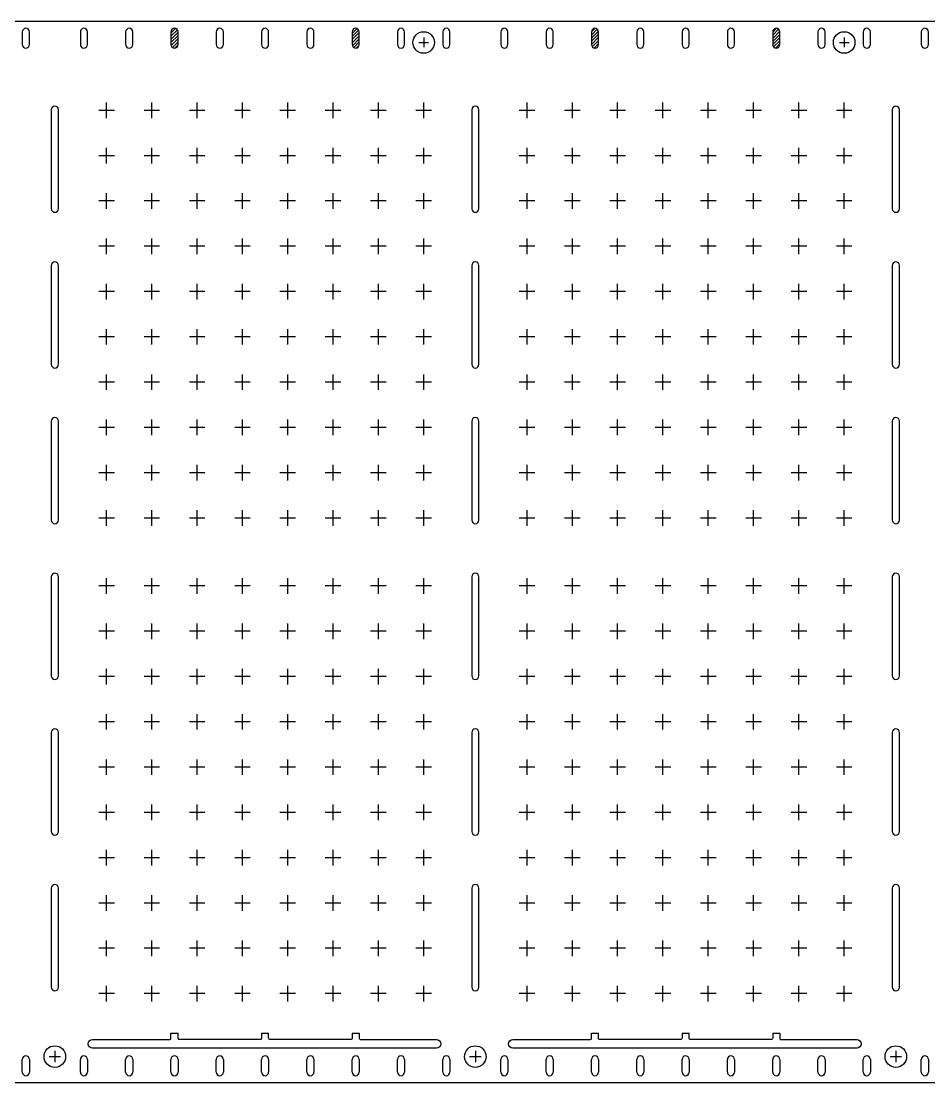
# Model space of a CAD drawing. Extents: x 823 to 1091, y 12 to 388.
# Drawn here: x 979.2 to 1030.5, y 83.9 to 143.9 of the extents above; entities that cross this region are included whole.
import ezdxf
from ezdxf.lldxf.tags import DXFTag

# ---------------------------------------------------------------- set-up
doc = ezdxf.new("R2010")
doc.units = 0
doc.header["$LTSCALE"] = 8
doc.header["$MEASUREMENT"] = 0
for name, color, linetype in [('CEN', 3, 'CENTER'), ('DIM', 7, 'Continuous'), ('LF-LINE', 1, 'Continuous'), ('PKG-OUT', 3, 'HIDDEN')]:
    doc.layers.add(name, color=color, linetype=linetype)
tags = doc.linetypes.add('CENTER', pattern=[2, 1.25, -0.25, 0.25, -0.25]).pattern_tags.tags
tags[10:11] = [DXFTag(74, 4), DXFTag(75, 0), DXFTag(340, '0'), DXFTag(46, 1.0), DXFTag(50, 0.0), DXFTag(44, 0.0), DXFTag(45, 0.0)]
tags[8:9] = [DXFTag(74, 4), DXFTag(75, 0), DXFTag(340, '0'), DXFTag(46, 1.0), DXFTag(50, 0.0), DXFTag(44, 0.0), DXFTag(45, 0.0)]
tags[6:7] = [DXFTag(74, 4), DXFTag(75, 0), DXFTag(340, '0'), DXFTag(46, 1.0), DXFTag(50, 0.0), DXFTag(44, 0.0), DXFTag(45, 0.0)]
tags[4:5] = [DXFTag(74, 4), DXFTag(75, 0), DXFTag(340, '0'), DXFTag(46, 1.0), DXFTag(50, 0.0), DXFTag(44, 0.0), DXFTag(45, 0.0)]
tags = doc.linetypes.add('HIDDEN', pattern=[0.375, 0.25, -0.125]).pattern_tags.tags
tags[6:7] = [DXFTag(74, 4), DXFTag(75, 0), DXFTag(340, '0'), DXFTag(46, 1.0), DXFTag(50, 0.0), DXFTag(44, 0.0), DXFTag(45, 0.0)]
tags[4:5] = [DXFTag(74, 4), DXFTag(75, 0), DXFTag(340, '0'), DXFTag(46, 1.0), DXFTag(50, 0.0), DXFTag(44, 0.0), DXFTag(45, 0.0)]

# ---------------------------------------------------------------- blocks, each defined once
blk = doc.blocks.new('SH4')
at = {"layer": 'PKG-OUT'}
h = blk.add_hatch(dxfattribs=at)
h.set_pattern_fill('ANSI31', color=256, style=0)
h.paths.add_polyline_path([(983.063, -248.726, 1), (982.663, -248.726), (982.663, -249.446, 1), (983.063, -249.446)])
h.paths.add_polyline_path([(993.303, -248.726, 1), (992.903, -248.726), (992.903, -249.446, 1), (993.303, -249.446)])
h = blk.add_hatch(dxfattribs=at)
h.set_pattern_fill('ANSI31', color=256, style=0)
h.paths.add_polyline_path([(1006.823, -248.726, 1), (1006.423, -248.726), (1006.423, -249.446, 1), (1006.823, -249.446)])
h.paths.add_polyline_path([(1017.063, -248.726, 1), (1016.663, -248.726), (1016.663, -249.446, 1), (1017.063, -249.446)])
at = {"layer": 'CEN'}
for p, q in [((996.67, -249.326), (997.216, -249.326)), ((996.943, -249.053), (996.943, -249.599)), ((1020.43, -249.326), (1020.976, -249.326)), ((1020.703, -249.053), (1020.703, -249.599)), ((976.103, -306.321), (976.103, -306.97)), ((999.863, -306.321), (999.863, -306.97)), ((1023.623, -306.321), (1023.623, -306.97)), ((975.778, -306.646), (976.428, -306.646)), ((999.538, -306.646), (1000.188, -306.646)), ((1023.298, -306.646), (1023.948, -306.646))]:
    blk.add_line(p, q, dxfattribs=at)
at = {"layer": 'CEN', "ltscale": 0.01}
for p, q in [((979.464, -253.166), (978.583, -253.166)), ((979.023, -253.606), (979.023, -252.725)), ((982.024, -253.166), (981.143, -253.166)), ((981.583, -253.606), (981.583, -252.725)), ((984.584, -253.166), (983.703, -253.166)), ((984.143, -253.606), (984.143, -252.725)), ((987.144, -253.166), (986.263, -253.166)), ((986.703, -253.606), (986.703, -252.725)), ((989.704, -253.166), (988.823, -253.166)), ((989.263, -253.606), (989.263, -252.725)), ((992.264, -253.166), (991.383, -253.166)), ((991.823, -253.606), (991.823, -252.725)), ((994.824, -253.166), (993.943, -253.166)), ((994.383, -253.606), (994.383, -252.725)), ((997.384, -253.166), (996.503, -253.166)), ((996.943, -253.606), (996.943, -252.725)), ((1003.224, -253.166), (1002.343, -253.166)), ((1002.783, -253.606), (1002.783, -252.725)), ((1005.784, -253.166), (1004.903, -253.166)), ((1005.343, -253.606), (1005.343, -252.725)), ((1008.344, -253.166), (1007.463, -253.166)), ((1007.903, -253.606), (1007.903, -252.725)), ((1010.904, -253.166), (1010.023, -253.166)), ((1010.463, -253.606), (1010.463, -252.725)), ((1013.464, -253.166), (1012.583, -253.166)), ((1013.023, -253.606), (1013.023, -252.725)), ((1016.024, -253.166), (1015.143, -253.166)), ((1015.583, -253.606), (1015.583, -252.725)), ((1018.584, -253.166), (1017.703, -253.166)), ((1018.143, -253.606), (1018.143, -252.725)), ((1021.144, -253.166), (1020.263, -253.166)), ((1020.703, -253.606), (1020.703, -252.725)), ((979.023, -256.166), (979.023, -255.285)), ((981.583, -256.166), (981.583, -255.285)), ((984.143, -256.166), (984.143, -255.285)), ((986.703, -256.166), (986.703, -255.285)), ((989.263, -256.166), (989.263, -255.285)), ((991.823, -256.166), (991.823, -255.285)), ((994.383, -256.166), (994.383, -255.285)), ((996.943, -256.166), (996.943, -255.285)), ((1002.783, -256.166), (1002.783, -255.285)), ((1005.343, -256.166), (1005.343, -255.285)), ((1007.903, -256.166), (1007.903, -255.285)), ((1010.463, -256.166), (1010.463, -255.285)), ((1013.023, -256.166), (1013.023, -255.285)), ((1015.583, -256.166), (1015.583, -255.285)), ((1018.143, -256.166), (1018.143, -255.285)), ((1020.703, -256.166), (1020.703, -255.285)), ((979.464, -255.726), (978.583, -255.726)), ((982.024, -255.726), (981.143, -255.726)), ((984.584, -255.726), (983.703, -255.726)), ((987.144, -255.726), (986.263, -255.726)), ((989.704, -255.726), (988.823, -255.726)), ((992.264, -255.726), (991.383, -255.726)), ((994.824, -255.726), (993.943, -255.726)), ((997.384, -255.726), (996.503, -255.726)), ((1003.224, -255.726), (1002.343, -255.726)), ((1005.784, -255.726), (1004.903, -255.726)), ((1008.344, -255.726), (1007.463, -255.726)), ((1010.904, -255.726), (1010.023, -255.726)), ((1013.464, -255.726), (1012.583, -255.726)), ((1016.024, -255.726), (1015.143, -255.726)), ((1018.584, -255.726), (1017.703, -255.726)), ((1021.144, -255.726), (1020.263, -255.726)), ((979.023, -258.726), (979.023, -257.845)), ((981.583, -258.726), (981.583, -257.845)), ((984.143, -258.726), (984.143, -257.845)), ((986.703, -258.726), (986.703, -257.845)), ((989.263, -258.726), (989.263, -257.845)), ((991.823, -258.726), (991.823, -257.845)), ((994.383, -258.726), (994.383, -257.845)), ((996.943, -258.726), (996.943, -257.845)), ((1002.783, -258.726), (1002.783, -257.845)), ((1005.343, -258.726), (1005.343, -257.845)), ((1007.903, -258.726), (1007.903, -257.845)), ((1010.463, -258.726), (1010.463, -257.845)), ((1013.023, -258.726), (1013.023, -257.845)), ((1015.583, -258.726), (1015.583, -257.845)), ((1018.143, -258.726), (1018.143, -257.845)), ((1020.703, -258.726), (1020.703, -257.845)), ((979.464, -258.286), (978.583, -258.286)), ((982.024, -258.286), (981.143, -258.286)), ((984.584, -258.286), (983.703, -258.286)), ((987.144, -258.286), (986.263, -258.286)), ((989.704, -258.286), (988.823, -258.286)), ((992.264, -258.286), (991.383, -258.286)), ((994.824, -258.286), (993.943, -258.286)), ((997.384, -258.286), (996.503, -258.286)), ((1003.224, -258.286), (1002.343, -258.286)), ((1005.784, -258.286), (1004.903, -258.286)), ((1008.344, -258.286), (1007.463, -258.286)), ((1010.904, -258.286), (1010.023, -258.286)), ((1013.464, -258.286), (1012.583, -258.286)), ((1016.024, -258.286), (1015.143, -258.286)), ((1018.584, -258.286), (1017.703, -258.286)), ((1021.144, -258.286), (1020.263, -258.286)), ((979.464, -260.846), (978.583, -260.846)), ((979.023, -261.286), (979.023, -260.405)), ((982.024, -260.846), (981.143, -260.846)), ((981.583, -261.286), (981.583, -260.405)), ((984.584, -260.846), (983.703, -260.846)), ((984.143, -261.286), (984.143, -260.405)), ((987.144, -260.846), (986.263, -260.846)), ((986.703, -261.286), (986.703, -260.405)), ((989.704, -260.846), (988.823, -260.846)), ((989.263, -261.286), (989.263, -260.405)), ((992.264, -260.846), (991.383, -260.846)), ((991.823, -261.286), (991.823, -260.405)), ((994.824, -260.846), (993.943, -260.846)), ((994.383, -261.286), (994.383, -260.405)), ((997.384, -260.846), (996.503, -260.846)), ((996.943, -261.286), (996.943, -260.405)), ((1003.224, -260.846), (1002.343, -260.846)), ((1002.783, -261.286), (1002.783, -260.405)), ((1005.784, -260.846), (1004.903, -260.846)), ((1005.343, -261.286), (1005.343, -260.405)), ((1008.344, -260.846), (1007.463, -260.846)), ((1007.903, -261.286), (1007.903, -260.405)), ((1010.904, -260.846), (1010.023, -260.846)), ((1010.463, -261.286), (1010.463, -260.405)), ((1013.464, -260.846), (1012.583, -260.846)), ((1013.023, -261.286), (1013.023, -260.405)), ((1016.024, -260.846), (1015.143, -260.846)), ((1015.583, -261.286), (1015.583, -260.405)), ((1018.584, -260.846), (1017.703, -260.846)), ((1018.143, -261.286), (1018.143, -260.405)), ((1021.144, -260.846), (1020.263, -260.846)), ((1020.703, -261.286), (1020.703, -260.405)), ((979.023, -263.846), (979.023, -262.965)), ((981.583, -263.846), (981.583, -262.965)), ((984.143, -263.846), (984.143, -262.965)), ((986.703, -263.846), (986.703, -262.965)), ((989.263, -263.846), (989.263, -262.965)), ((991.823, -263.846), (991.823, -262.965)), ((994.383, -263.846), (994.383, -262.965)), ((996.943, -263.846), (996.943, -262.965)), ((1002.783, -263.846), (1002.783, -262.965)), ((1005.343, -263.846), (1005.343, -262.965)), ((1007.903, -263.846), (1007.903, -262.965)), ((1010.463, -263.846), (1010.463, -262.965)), ((1013.023, -263.846), (1013.023, -262.965)), ((1015.583, -263.846), (1015.583, -262.965)), ((1018.143, -263.846), (1018.143, -262.965)), ((1020.703, -263.846), (1020.703, -262.965)), ((979.464, -263.406), (978.583, -263.406)), ((982.024, -263.406), (981.143, -263.406)), ((984.584, -263.406), (983.703, -263.406)), ((987.144, -263.406), (986.263, -263.406)), ((989.704, -263.406), (988.823, -263.406)), ((992.264, -263.406), (991.383, -263.406)), ((994.824, -263.406), (993.943, -263.406)), ((997.384, -263.406), (996.503, -263.406)), ((1003.224, -263.406), (1002.343, -263.406)), ((1005.784, -263.406), (1004.903, -263.406)), ((1008.344, -263.406), (1007.463, -263.406)), ((1010.904, -263.406), (1010.023, -263.406)), ((1013.464, -263.406), (1012.583, -263.406)), ((1016.024, -263.406), (1015.143, -263.406)), ((1018.584, -263.406), (1017.703, -263.406)), ((1021.144, -263.406), (1020.263, -263.406)), ((979.023, -266.406), (979.023, -265.525)), ((981.583, -266.406), (981.583, -265.525)), ((984.143, -266.406), (984.143, -265.525)), ((986.703, -266.406), (986.703, -265.525)), ((989.263, -266.406), (989.263, -265.525)), ((991.823, -266.406), (991.823, -265.525)), ((994.383, -266.406), (994.383, -265.525)), ((996.943, -266.406), (996.943, -265.525)), ((1002.783, -266.406), (1002.783, -265.525)), ((1005.343, -266.406), (1005.343, -265.525)), ((1007.903, -266.406), (1007.903, -265.525)), ((1010.463, -266.406), (1010.463, -265.525)), ((1013.023, -266.406), (1013.023, -265.525)), ((1015.583, -266.406), (1015.583, -265.525)), ((1018.143, -266.406), (1018.143, -265.525)), ((1020.703, -266.406), (1020.703, -265.525)), ((979.464, -265.966), (978.583, -265.966)), ((982.024, -265.966), (981.143, -265.966)), ((984.584, -265.966), (983.703, -265.966)), ((987.144, -265.966), (986.263, -265.966)), ((989.704, -265.966), (988.823, -265.966)), ((992.264, -265.966), (991.383, -265.966)), ((994.824, -265.966), (993.943, -265.966)), ((997.384, -265.966), (996.503, -265.966)), ((1003.224, -265.966), (1002.343, -265.966)), ((1005.784, -265.966), (1004.903, -265.966)), ((1008.344, -265.966), (1007.463, -265.966)), ((1010.904, -265.966), (1010.023, -265.966)), ((1013.464, -265.966), (1012.583, -265.966)), ((1016.024, -265.966), (1015.143, -265.966)), ((1018.584, -265.966), (1017.703, -265.966)), ((1021.144, -265.966), (1020.263, -265.966)), ((979.023, -268.966), (979.023, -268.085)), ((981.583, -268.966), (981.583, -268.085)), ((984.143, -268.966), (984.143, -268.085)), ((986.703, -268.966), (986.703, -268.085)), ((989.263, -268.966), (989.263, -268.085)), ((991.823, -268.966), (991.823, -268.085)), ((994.383, -268.966), (994.383, -268.085)), ((996.943, -268.966), (996.943, -268.085)), ((1002.783, -268.966), (1002.783, -268.085)), ((1005.343, -268.966), (1005.343, -268.085)), ((1007.903, -268.966), (1007.903, -268.085)), ((1010.463, -268.966), (1010.463, -268.085)), ((1013.023, -268.966), (1013.023, -268.085)), ((1015.583, -268.966), (1015.583, -268.085)), ((1018.143, -268.966), (1018.143, -268.085)), ((1020.703, -268.966), (1020.703, -268.085)), ((979.464, -268.526), (978.583, -268.526)), ((982.024, -268.526), (981.143, -268.526)), ((984.584, -268.526), (983.703, -268.526)), ((987.144, -268.526), (986.263, -268.526)), ((989.704, -268.526), (988.823, -268.526)), ((992.264, -268.526), (991.383, -268.526)), ((994.824, -268.526), (993.943, -268.526)), ((997.384, -268.526), (996.503, -268.526)), ((1003.224, -268.526), (1002.343, -268.526)), ((1005.784, -268.526), (1004.903, -268.526)), ((1008.344, -268.526), (1007.463, -268.526)), ((1010.904, -268.526), (1010.023, -268.526)), ((1013.464, -268.526), (1012.583, -268.526)), ((1016.024, -268.526), (1015.143, -268.526)), ((1018.584, -268.526), (1017.703, -268.526)), ((1021.144, -268.526), (1020.263, -268.526)), ((979.464, -271.086), (978.583, -271.086)), ((979.023, -271.526), (979.023, -270.645)), ((982.024, -271.086), (981.143, -271.086)), ((981.583, -271.526), (981.583, -270.645)), ((984.584, -271.086), (983.703, -271.086)), ((984.143, -271.526), (984.143, -270.645)), ((987.144, -271.086), (986.263, -271.086)), ((986.703, -271.526), (986.703, -270.645)), ((989.704, -271.086), (988.823, -271.086)), ((989.263, -271.526), (989.263, -270.645)), ((992.264, -271.086), (991.383, -271.086)), ((991.823, -271.526), (991.823, -270.645)), ((994.824, -271.086), (993.943, -271.086)), ((994.383, -271.526), (994.383, -270.645)), ((997.384, -271.086), (996.503, -271.086)), ((996.943, -271.526), (996.943, -270.645)), ((1003.224, -271.086), (1002.343, -271.086)), ((1002.783, -271.526), (1002.783, -270.645)), ((1005.784, -271.086), (1004.903, -271.086)), ((1005.343, -271.526), (1005.343, -270.645)), ((1008.344, -271.086), (1007.463, -271.086)), ((1007.903, -271.526), (1007.903, -270.645)), ((1010.904, -271.086), (1010.023, -271.086)), ((1010.463, -271.526), (1010.463, -270.645)), ((1013.464, -271.086), (1012.583, -271.086)), ((1013.023, -271.526), (1013.023, -270.645)), ((1016.024, -271.086), (1015.143, -271.086)), ((1015.583, -271.526), (1015.583, -270.645)), ((1018.584, -271.086), (1017.703, -271.086)), ((1018.143, -271.526), (1018.143, -270.645)), ((1021.144, -271.086), (1020.263, -271.086)), ((1020.703, -271.526), (1020.703, -270.645)), ((979.023, -274.086), (979.023, -273.205)), ((981.583, -274.086), (981.583, -273.205)), ((984.143, -274.086), (984.143, -273.205)), ((986.703, -274.086), (986.703, -273.205)), ((989.263, -274.086), (989.263, -273.205)), ((991.823, -274.086), (991.823, -273.205)), ((994.383, -274.086), (994.383, -273.205)), ((996.943, -274.086), (996.943, -273.205)), ((1002.783, -274.086), (1002.783, -273.205)), ((1005.343, -274.086), (1005.343, -273.205)), ((1007.903, -274.086), (1007.903, -273.205)), ((1010.463, -274.086), (1010.463, -273.205)), ((1013.023, -274.086), (1013.023, -273.205)), ((1015.583, -274.086), (1015.583, -273.205)), ((1018.143, -274.086), (1018.143, -273.205)), ((1020.703, -274.086), (1020.703, -273.205)), ((979.464, -273.646), (978.583, -273.646)), ((982.024, -273.646), (981.143, -273.646)), ((984.584, -273.646), (983.703, -273.646)), ((987.144, -273.646), (986.263, -273.646)), ((989.704, -273.646), (988.823, -273.646)), ((992.264, -273.646), (991.383, -273.646)), ((994.824, -273.646), (993.943, -273.646)), ((997.384, -273.646), (996.503, -273.646)), ((1003.224, -273.646), (1002.343, -273.646)), ((1005.784, -273.646), (1004.903, -273.646)), ((1008.344, -273.646), (1007.463, -273.646)), ((1010.904, -273.646), (1010.023, -273.646)), ((1013.464, -273.646), (1012.583, -273.646)), ((1016.024, -273.646), (1015.143, -273.646)), ((1018.584, -273.646), (1017.703, -273.646)), ((1021.144, -273.646), (1020.263, -273.646)), ((979.023, -276.646), (979.023, -275.765)), ((981.583, -276.646), (981.583, -275.765)), ((984.143, -276.646), (984.143, -275.765)), ((986.703, -276.646), (986.703, -275.765)), ((989.263, -276.646), (989.263, -275.765)), ((991.823, -276.646), (991.823, -275.765)), ((994.383, -276.646), (994.383, -275.765)), ((996.943, -276.646), (996.943, -275.765)), ((1002.783, -276.646), (1002.783, -275.765)), ((1005.343, -276.646), (1005.343, -275.765)), ((1007.903, -276.646), (1007.903, -275.765)), ((1010.463, -276.646), (1010.463, -275.765)), ((1013.023, -276.646), (1013.023, -275.765)), ((1015.583, -276.646), (1015.583, -275.765)), ((1018.143, -276.646), (1018.143, -275.765)), ((1020.703, -276.646), (1020.703, -275.765)), ((979.464, -276.206), (978.583, -276.206)), ((982.024, -276.206), (981.143, -276.206)), ((984.584, -276.206), (983.703, -276.206)), ((987.144, -276.206), (986.263, -276.206)), ((989.704, -276.206), (988.823, -276.206)), ((992.264, -276.206), (991.383, -276.206)), ((994.824, -276.206), (993.943, -276.206)), ((997.384, -276.206), (996.503, -276.206)), ((1003.224, -276.206), (1002.343, -276.206)), ((1005.784, -276.206), (1004.903, -276.206)), ((1008.344, -276.206), (1007.463, -276.206)), ((1010.904, -276.206), (1010.023, -276.206)), ((1013.464, -276.206), (1012.583, -276.206)), ((1016.024, -276.206), (1015.143, -276.206)), ((1018.584, -276.206), (1017.703, -276.206)), ((1021.144, -276.206), (1020.263, -276.206)), ((979.464, -280.046), (978.583, -280.046)), ((979.023, -280.486), (979.023, -279.605)), ((982.024, -280.046), (981.143, -280.046)), ((981.583, -280.486), (981.583, -279.605)), ((984.584, -280.046), (983.703, -280.046)), ((984.143, -280.486), (984.143, -279.605)), ((987.144, -280.046), (986.263, -280.046)), ((986.703, -280.486), (986.703, -279.605)), ((989.704, -280.046), (988.823, -280.046)), ((989.263, -280.486), (989.263, -279.605)), ((992.264, -280.046), (991.383, -280.046)), ((991.823, -280.486), (991.823, -279.605)), ((994.824, -280.046), (993.943, -280.046)), ((994.383, -280.486), (994.383, -279.605)), ((997.384, -280.046), (996.503, -280.046)), ((996.943, -280.486), (996.943, -279.605)), ((1003.224, -280.046), (1002.343, -280.046)), ((1002.783, -280.486), (1002.783, -279.605)), ((1005.784, -280.046), (1004.903, -280.046)), ((1005.343, -280.486), (1005.343, -279.605)), ((1008.344, -280.046), (1007.463, -280.046)), ((1007.903, -280.486), (1007.903, -279.605)), ((1010.904, -280.046), (1010.023, -280.046)), ((1010.463, -280.486), (1010.463, -279.605)), ((1013.464, -280.046), (1012.583, -280.046)), ((1013.023, -280.486), (1013.023, -279.605)), ((1016.024, -280.046), (1015.143, -280.046)), ((1015.583, -280.486), (1015.583, -279.605)), ((1018.584, -280.046), (1017.703, -280.046)), ((1018.143, -280.486), (1018.143, -279.605)), ((1021.144, -280.046), (1020.263, -280.046)), ((1020.703, -280.486), (1020.703, -279.605)), ((979.023, -283.046), (979.023, -282.165)), ((981.583, -283.046), (981.583, -282.165)), ((984.143, -283.046), (984.143, -282.165)), ((986.703, -283.046), (986.703, -282.165)), ((989.263, -283.046), (989.263, -282.165)), ((991.823, -283.046), (991.823, -282.165)), ((994.383, -283.046), (994.383, -282.165)), ((996.943, -283.046), (996.943, -282.165)), ((1002.783, -283.046), (1002.783, -282.165)), ((1005.343, -283.046), (1005.343, -282.165)), ((1007.903, -283.046), (1007.903, -282.165)), ((1010.463, -283.046), (1010.463, -282.165)), ((1013.023, -283.046), (1013.023, -282.165)), ((1015.583, -283.046), (1015.583, -282.165)), ((1018.143, -283.046), (1018.143, -282.165)), ((1020.703, -283.046), (1020.703, -282.165)), ((979.464, -282.606), (978.583, -282.606)), ((982.024, -282.606), (981.143, -282.606)), ((984.584, -282.606), (983.703, -282.606)), ((987.144, -282.606), (986.263, -282.606)), ((989.704, -282.606), (988.823, -282.606)), ((992.264, -282.606), (991.383, -282.606)), ((994.824, -282.606), (993.943, -282.606)), ((997.384, -282.606), (996.503, -282.606)), ((1003.224, -282.606), (1002.343, -282.606)), ((1005.784, -282.606), (1004.903, -282.606)), ((1008.344, -282.606), (1007.463, -282.606)), ((1010.904, -282.606), (1010.023, -282.606)), ((1013.464, -282.606), (1012.583, -282.606)), ((1016.024, -282.606), (1015.143, -282.606)), ((1018.584, -282.606), (1017.703, -282.606)), ((1021.144, -282.606), (1020.263, -282.606)), ((979.023, -285.606), (979.023, -284.725)), ((981.583, -285.606), (981.583, -284.725)), ((984.143, -285.606), (984.143, -284.725)), ((986.703, -285.606), (986.703, -284.725)), ((989.263, -285.606), (989.263, -284.725)), ((991.823, -285.606), (991.823, -284.725)), ((994.383, -285.606), (994.383, -284.725)), ((996.943, -285.606), (996.943, -284.725)), ((1002.783, -285.606), (1002.783, -284.725)), ((1005.343, -285.606), (1005.343, -284.725)), ((1007.903, -285.606), (1007.903, -284.725)), ((1010.463, -285.606), (1010.463, -284.725)), ((1013.023, -285.606), (1013.023, -284.725)), ((1015.583, -285.606), (1015.583, -284.725)), ((1018.143, -285.606), (1018.143, -284.725)), ((1020.703, -285.606), (1020.703, -284.725)), ((979.464, -285.166), (978.583, -285.166)), ((982.024, -285.166), (981.143, -285.166)), ((984.584, -285.166), (983.703, -285.166)), ((987.144, -285.166), (986.263, -285.166)), ((989.704, -285.166), (988.823, -285.166)), ((992.264, -285.166), (991.383, -285.166)), ((994.824, -285.166), (993.943, -285.166)), ((997.384, -285.166), (996.503, -285.166)), ((1003.224, -285.166), (1002.343, -285.166)), ((1005.784, -285.166), (1004.903, -285.166)), ((1008.344, -285.166), (1007.463, -285.166)), ((1010.904, -285.166), (1010.023, -285.166)), ((1013.464, -285.166), (1012.583, -285.166)), ((1016.024, -285.166), (1015.143, -285.166)), ((1018.584, -285.166), (1017.703, -285.166)), ((1021.144, -285.166), (1020.263, -285.166)), ((979.023, -288.166), (979.023, -287.285)), ((981.583, -288.166), (981.583, -287.285)), ((984.143, -288.166), (984.143, -287.285)), ((986.703, -288.166), (986.703, -287.285)), ((989.263, -288.166), (989.263, -287.285)), ((991.823, -288.166), (991.823, -287.285)), ((994.383, -288.166), (994.383, -287.285)), ((996.943, -288.166), (996.943, -287.285)), ((1002.783, -288.166), (1002.783, -287.285)), ((1005.343, -288.166), (1005.343, -287.285)), ((1007.903, -288.166), (1007.903, -287.285)), ((1010.463, -288.166), (1010.463, -287.285)), ((1013.023, -288.166), (1013.023, -287.285)), ((1015.583, -288.166), (1015.583, -287.285)), ((1018.143, -288.166), (1018.143, -287.285)), ((1020.703, -288.166), (1020.703, -287.285)), ((979.464, -287.726), (978.583, -287.726)), ((982.024, -287.726), (981.143, -287.726)), ((984.584, -287.726), (983.703, -287.726)), ((987.144, -287.726), (986.263, -287.726)), ((989.704, -287.726), (988.823, -287.726)), ((992.264, -287.726), (991.383, -287.726)), ((994.824, -287.726), (993.943, -287.726)), ((997.384, -287.726), (996.503, -287.726)), ((1003.224, -287.726), (1002.343, -287.726)), ((1005.784, -287.726), (1004.903, -287.726)), ((1008.344, -287.726), (1007.463, -287.726)), ((1010.904, -287.726), (1010.023, -287.726)), ((1013.464, -287.726), (1012.583, -287.726)), ((1016.024, -287.726), (1015.143, -287.726)), ((1018.584, -287.726), (1017.703, -287.726)), ((1021.144, -287.726), (1020.263, -287.726)), ((979.464, -290.286), (978.583, -290.286)), ((979.023, -290.726), (979.023, -289.845)), ((982.024, -290.286), (981.143, -290.286)), ((981.583, -290.726), (981.583, -289.845)), ((984.584, -290.286), (983.703, -290.286)), ((984.143, -290.726), (984.143, -289.845)), ((987.144, -290.286), (986.263, -290.286)), ((986.703, -290.726), (986.703, -289.845)), ((989.704, -290.286), (988.823, -290.286)), ((989.263, -290.726), (989.263, -289.845)), ((992.264, -290.286), (991.383, -290.286)), ((991.823, -290.726), (991.823, -289.845)), ((994.824, -290.286), (993.943, -290.286)), ((994.383, -290.726), (994.383, -289.845)), ((997.384, -290.286), (996.503, -290.286)), ((996.943, -290.726), (996.943, -289.845)), ((1003.224, -290.286), (1002.343, -290.286)), ((1002.783, -290.726), (1002.783, -289.845)), ((1005.784, -290.286), (1004.903, -290.286)), ((1005.343, -290.726), (1005.343, -289.845)), ((1008.344, -290.286), (1007.463, -290.286)), ((1007.903, -290.726), (1007.903, -289.845)), ((1010.904, -290.286), (1010.023, -290.286)), ((1010.463, -290.726), (1010.463, -289.845)), ((1013.464, -290.286), (1012.583, -290.286)), ((1013.023, -290.726), (1013.023, -289.845)), ((1016.024, -290.286), (1015.143, -290.286)), ((1015.583, -290.726), (1015.583, -289.845)), ((1018.584, -290.286), (1017.703, -290.286)), ((1018.143, -290.726), (1018.143, -289.845)), ((1021.144, -290.286), (1020.263, -290.286)), ((1020.703, -290.726), (1020.703, -289.845)), ((979.023, -293.286), (979.023, -292.405)), ((981.583, -293.286), (981.583, -292.405)), ((984.143, -293.286), (984.143, -292.405)), ((986.703, -293.286), (986.703, -292.405)), ((989.263, -293.286), (989.263, -292.405)), ((991.823, -293.286), (991.823, -292.405)), ((994.383, -293.286), (994.383, -292.405)), ((996.943, -293.286), (996.943, -292.405)), ((1002.783, -293.286), (1002.783, -292.405)), ((1005.343, -293.286), (1005.343, -292.405)), ((1007.903, -293.286), (1007.903, -292.405)), ((1010.463, -293.286), (1010.463, -292.405)), ((1013.023, -293.286), (1013.023, -292.405)), ((1015.583, -293.286), (1015.583, -292.405)), ((1018.143, -293.286), (1018.143, -292.405)), ((1020.703, -293.286), (1020.703, -292.405)), ((979.464, -292.846), (978.583, -292.846)), ((982.024, -292.846), (981.143, -292.846)), ((984.584, -292.846), (983.703, -292.846)), ((987.144, -292.846), (986.263, -292.846)), ((989.704, -292.846), (988.823, -292.846)), ((992.264, -292.846), (991.383, -292.846)), ((994.824, -292.846), (993.943, -292.846)), ((997.384, -292.846), (996.503, -292.846)), ((1003.224, -292.846), (1002.343, -292.846)), ((1005.784, -292.846), (1004.903, -292.846)), ((1008.344, -292.846), (1007.463, -292.846)), ((1010.904, -292.846), (1010.023, -292.846)), ((1013.464, -292.846), (1012.583, -292.846)), ((1016.024, -292.846), (1015.143, -292.846)), ((1018.584, -292.846), (1017.703, -292.846)), ((1021.144, -292.846), (1020.263, -292.846)), ((979.023, -295.846), (979.023, -294.965)), ((981.583, -295.846), (981.583, -294.965)), ((984.143, -295.846), (984.143, -294.965)), ((986.703, -295.846), (986.703, -294.965)), ((989.263, -295.846), (989.263, -294.965)), ((991.823, -295.846), (991.823, -294.965)), ((994.383, -295.846), (994.383, -294.965)), ((996.943, -295.846), (996.943, -294.965)), ((1002.783, -295.846), (1002.783, -294.965)), ((1005.343, -295.846), (1005.343, -294.965)), ((1007.903, -295.846), (1007.903, -294.965)), ((1010.463, -295.846), (1010.463, -294.965)), ((1013.023, -295.846), (1013.023, -294.965)), ((1015.583, -295.846), (1015.583, -294.965)), ((1018.143, -295.846), (1018.143, -294.965)), ((1020.703, -295.846), (1020.703, -294.965)), ((979.464, -295.406), (978.583, -295.406)), ((982.024, -295.406), (981.143, -295.406)), ((984.584, -295.406), (983.703, -295.406)), ((987.144, -295.406), (986.263, -295.406)), ((989.704, -295.406), (988.823, -295.406)), ((992.264, -295.406), (991.383, -295.406)), ((994.824, -295.406), (993.943, -295.406)), ((997.384, -295.406), (996.503, -295.406)), ((1003.224, -295.406), (1002.343, -295.406)), ((1005.784, -295.406), (1004.903, -295.406)), ((1008.344, -295.406), (1007.463, -295.406)), ((1010.904, -295.406), (1010.023, -295.406)), ((1013.464, -295.406), (1012.583, -295.406)), ((1016.024, -295.406), (1015.143, -295.406)), ((1018.584, -295.406), (1017.703, -295.406)), ((1021.144, -295.406), (1020.263, -295.406)), ((979.023, -298.406), (979.023, -297.525)), ((981.583, -298.406), (981.583, -297.525)), ((984.143, -298.406), (984.143, -297.525)), ((986.703, -298.406), (986.703, -297.525)), ((989.263, -298.406), (989.263, -297.525)), ((991.823, -298.406), (991.823, -297.525)), ((994.383, -298.406), (994.383, -297.525)), ((996.943, -298.406), (996.943, -297.525)), ((1002.783, -298.406), (1002.783, -297.525)), ((1005.343, -298.406), (1005.343, -297.525)), ((1007.903, -298.406), (1007.903, -297.525)), ((1010.463, -298.406), (1010.463, -297.525)), ((1013.023, -298.406), (1013.023, -297.525)), ((1015.583, -298.406), (1015.583, -297.525)), ((1018.143, -298.406), (1018.143, -297.525)), ((1020.703, -298.406), (1020.703, -297.525)), ((979.464, -297.966), (978.583, -297.966)), ((982.024, -297.966), (981.143, -297.966)), ((984.584, -297.966), (983.703, -297.966)), ((987.144, -297.966), (986.263, -297.966)), ((989.704, -297.966), (988.823, -297.966)), ((992.264, -297.966), (991.383, -297.966)), ((994.824, -297.966), (993.943, -297.966)), ((997.384, -297.966), (996.503, -297.966)), ((1003.224, -297.966), (1002.343, -297.966)), ((1005.784, -297.966), (1004.903, -297.966)), ((1008.344, -297.966), (1007.463, -297.966)), ((1010.904, -297.966), (1010.023, -297.966)), ((1013.464, -297.966), (1012.583, -297.966)), ((1016.024, -297.966), (1015.143, -297.966)), ((1018.584, -297.966), (1017.703, -297.966)), ((1021.144, -297.966), (1020.263, -297.966)), ((979.464, -300.526), (978.583, -300.526)), ((979.023, -300.966), (979.023, -300.085)), ((982.024, -300.526), (981.143, -300.526)), ((981.583, -300.966), (981.583, -300.085)), ((984.584, -300.526), (983.703, -300.526)), ((984.143, -300.966), (984.143, -300.085)), ((987.144, -300.526), (986.263, -300.526)), ((986.703, -300.966), (986.703, -300.085)), ((989.704, -300.526), (988.823, -300.526)), ((989.263, -300.966), (989.263, -300.085)), ((992.264, -300.526), (991.383, -300.526)), ((991.823, -300.966), (991.823, -300.085)), ((994.824, -300.526), (993.943, -300.526)), ((994.383, -300.966), (994.383, -300.085)), ((997.384, -300.526), (996.503, -300.526)), ((996.943, -300.966), (996.943, -300.085)), ((1003.224, -300.526), (1002.343, -300.526)), ((1002.783, -300.966), (1002.783, -300.085)), ((1005.784, -300.526), (1004.903, -300.526)), ((1005.343, -300.966), (1005.343, -300.085)), ((1008.344, -300.526), (1007.463, -300.526)), ((1007.903, -300.966), (1007.903, -300.085)), ((1010.904, -300.526), (1010.023, -300.526)), ((1010.463, -300.966), (1010.463, -300.085)), ((1013.464, -300.526), (1012.583, -300.526)), ((1013.023, -300.966), (1013.023, -300.085)), ((1016.024, -300.526), (1015.143, -300.526)), ((1015.583, -300.966), (1015.583, -300.085)), ((1018.584, -300.526), (1017.703, -300.526)), ((1018.143, -300.966), (1018.143, -300.085)), ((1021.144, -300.526), (1020.263, -300.526)), ((1020.703, -300.966), (1020.703, -300.085)), ((979.023, -303.526), (979.023, -302.645)), ((981.583, -303.526), (981.583, -302.645)), ((984.143, -303.526), (984.143, -302.645)), ((986.703, -303.526), (986.703, -302.645)), ((989.263, -303.526), (989.263, -302.645)), ((991.823, -303.526), (991.823, -302.645)), ((994.383, -303.526), (994.383, -302.645)), ((996.943, -303.526), (996.943, -302.645)), ((1002.783, -303.526), (1002.783, -302.645)), ((1005.343, -303.526), (1005.343, -302.645)), ((1007.903, -303.526), (1007.903, -302.645)), ((1010.463, -303.526), (1010.463, -302.645)), ((1013.023, -303.526), (1013.023, -302.645)), ((1015.583, -303.526), (1015.583, -302.645)), ((1018.143, -303.526), (1018.143, -302.645)), ((1020.703, -303.526), (1020.703, -302.645)), ((979.464, -303.086), (978.583, -303.086)), ((982.024, -303.086), (981.143, -303.086)), ((984.584, -303.086), (983.703, -303.086)), ((987.144, -303.086), (986.263, -303.086)), ((989.704, -303.086), (988.823, -303.086)), ((992.264, -303.086), (991.383, -303.086)), ((994.824, -303.086), (993.943, -303.086)), ((997.384, -303.086), (996.503, -303.086)), ((1003.224, -303.086), (1002.343, -303.086)), ((1005.784, -303.086), (1004.903, -303.086)), ((1008.344, -303.086), (1007.463, -303.086)), ((1010.904, -303.086), (1010.023, -303.086)), ((1013.464, -303.086), (1012.583, -303.086)), ((1016.024, -303.086), (1015.143, -303.086)), ((1018.584, -303.086), (1017.703, -303.086)), ((1021.144, -303.086), (1020.263, -303.086))]:
    blk.add_line(p, q, dxfattribs=at)
at = {"layer": 'DIM'}
for centre in [(996.943, -249.326), (1020.703, -249.326), (976.103, -306.646), (999.863, -306.646), (1023.623, -306.646)]:
    blk.add_circle(centre, 0.61, dxfattribs=at)
at = {"layer": 'DIM', "color": 7}
for p in [(997.403, -248.926), (1021.163, -248.926)]:
    blk.add_point(p, dxfattribs=at)
at = {"layer": 'LF-LINE'}
for p, q in [((951.143, -248.126), (1048.583, -248.126)), ((974.263, -248.726), (974.263, -249.446)), ((974.663, -249.446), (974.663, -248.726)), ((977.543, -248.726), (977.543, -249.446)), ((977.943, -249.446), (977.943, -248.726)), ((980.103, -248.726), (980.103, -249.446)), ((980.503, -249.446), (980.503, -248.726)), ((985.223, -248.726), (985.223, -249.446)), ((985.623, -249.446), (985.623, -248.726)), ((987.783, -248.726), (987.783, -249.446)), ((988.183, -249.446), (988.183, -248.726)), ((990.343, -248.726), (990.343, -249.446)), ((990.743, -249.446), (990.743, -248.726)), ((995.463, -248.726), (995.463, -249.446)), ((995.863, -249.446), (995.863, -248.726)), ((998.023, -248.726), (998.023, -249.446)), ((998.423, -249.446), (998.423, -248.726)), ((1001.303, -248.726), (1001.303, -249.446)), ((1001.703, -249.446), (1001.703, -248.726)), ((1003.863, -248.726), (1003.863, -249.446)), ((1004.263, -249.446), (1004.263, -248.726)), ((1008.983, -248.726), (1008.983, -249.446)), ((1009.383, -249.446), (1009.383, -248.726)), ((1011.543, -248.726), (1011.543, -249.446)), ((1011.943, -249.446), (1011.943, -248.726)), ((1014.103, -248.726), (1014.103, -249.446)), ((1014.503, -249.446), (1014.503, -248.726)), ((1019.223, -248.726), (1019.223, -249.446)), ((1019.623, -249.446), (1019.623, -248.726)), ((1021.783, -248.726), (1021.783, -249.446)), ((1022.183, -249.446), (1022.183, -248.726)), ((1025.063, -248.726), (1025.063, -249.446)), ((1025.463, -249.446), (1025.463, -248.726)), ((982.663, -305.326), (983.063, -305.326)), ((987.783, -305.326), (988.183, -305.326)), ((992.903, -305.326), (993.303, -305.326)), ((1006.423, -305.326), (1006.823, -305.326)), ((1011.543, -305.326), (1011.943, -305.326)), ((1016.663, -305.326), (1017.063, -305.326)), ((974.263, -307.526), (974.263, -306.806)), ((974.663, -306.806), (974.663, -307.526)), ((977.543, -307.526), (977.543, -306.806)), ((977.943, -306.806), (977.943, -307.526)), ((980.103, -307.526), (980.103, -306.806)), ((980.503, -306.806), (980.503, -307.526)), ((982.663, -307.526), (982.663, -306.806)), ((983.063, -306.806), (983.063, -307.526)), ((985.223, -307.526), (985.223, -306.806)), ((985.623, -306.806), (985.623, -307.526)), ((987.783, -307.526), (987.783, -306.806)), ((988.183, -306.806), (988.183, -307.526)), ((990.343, -307.526), (990.343, -306.806)), ((990.743, -306.806), (990.743, -307.526)), ((992.903, -307.526), (992.903, -306.806)), ((993.303, -306.806), (993.303, -307.526)), ((995.463, -307.526), (995.463, -306.806)), ((995.863, -306.806), (995.863, -307.526)), ((998.023, -307.526), (998.023, -306.806)), ((998.423, -306.806), (998.423, -307.526)), ((1001.303, -307.526), (1001.303, -306.806)), ((1001.703, -306.806), (1001.703, -307.526)), ((1003.863, -307.526), (1003.863, -306.806)), ((1004.263, -306.806), (1004.263, -307.526)), ((1006.423, -307.526), (1006.423, -306.806)), ((1006.823, -306.806), (1006.823, -307.526)), ((1008.983, -307.526), (1008.983, -306.806)), ((1009.383, -306.806), (1009.383, -307.526)), ((1011.543, -307.526), (1011.543, -306.806)), ((1011.943, -306.806), (1011.943, -307.526)), ((1014.103, -307.526), (1014.103, -306.806)), ((1014.503, -306.806), (1014.503, -307.526)), ((1016.663, -307.526), (1016.663, -306.806)), ((1017.063, -306.806), (1017.063, -307.526)), ((1019.223, -307.526), (1019.223, -306.806)), ((1019.623, -306.806), (1019.623, -307.526)), ((1021.783, -307.526), (1021.783, -306.806)), ((1022.183, -306.806), (1022.183, -307.526)), ((1025.063, -307.526), (1025.063, -306.806)), ((1025.463, -306.806), (1025.463, -307.526)), ((1048.583, -308.126), (951.143, -308.126))]:
    blk.add_line(p, q, dxfattribs=at)
for points in [[(976.303, -258.726), (976.303, -253.126, 1), (975.903, -253.126), (975.903, -258.726, 1)], [(1000.063, -258.726), (1000.063, -253.126, 1), (999.663, -253.126), (999.663, -258.726, 1)], [(1023.823, -258.726), (1023.823, -253.126, 1), (1023.423, -253.126), (1023.423, -258.726, 1)], [(976.303, -267.526), (976.303, -261.926, 1), (975.903, -261.926), (975.903, -267.526, 1)], [(1000.063, -267.526), (1000.063, -261.926, 1), (999.663, -261.926), (999.663, -267.526, 1)], [(1023.823, -267.526), (1023.823, -261.926, 1), (1023.423, -261.926), (1023.423, -267.526, 1)], [(976.303, -276.326), (976.303, -270.726, 1), (975.903, -270.726), (975.903, -276.326, 1)], [(1000.063, -276.326), (1000.063, -270.726, 1), (999.663, -270.726), (999.663, -276.326, 1)], [(1023.823, -276.326), (1023.823, -270.726, 1), (1023.423, -270.726), (1023.423, -276.326, 1)], [(976.303, -285.126), (976.303, -279.526, 1), (975.903, -279.526), (975.903, -285.126, 1)], [(1000.063, -285.126), (1000.063, -279.526, 1), (999.663, -279.526), (999.663, -285.126, 1)], [(1023.823, -285.126), (1023.823, -279.526, 1), (1023.423, -279.526), (1023.423, -285.126, 1)], [(976.303, -293.926), (976.303, -288.326, 1), (975.903, -288.326), (975.903, -293.926, 1)], [(1000.063, -293.926), (1000.063, -288.326, 1), (999.663, -288.326), (999.663, -293.926, 1)], [(1023.823, -293.926), (1023.823, -288.326, 1), (1023.423, -288.326), (1023.423, -293.926, 1)], [(976.303, -302.726), (976.303, -297.126, 1), (975.903, -297.126), (975.903, -302.726, 1)], [(1000.063, -302.726), (1000.063, -297.126, 1), (999.663, -297.126), (999.663, -302.726, 1)], [(1023.823, -302.726), (1023.823, -297.126, 1), (1023.423, -297.126), (1023.423, -302.726, 1)]]:
    blk.add_lwpolyline(points, format="xyb", close=True, dxfattribs=at)
for points in [[(993.303, -305.326), (993.303, -305.406), (993.303, -305.606, 0.414214), (993.383, -305.686), (996.194, -305.686), (996.703, -305.686), (997.663, -305.686, -1), (997.663, -306.166), (996.703, -306.166), (993.343, -306.166), (989.983, -306.166), (986.623, -306.166), (983.263, -306.166), (978.223, -306.166, -1), (978.223, -305.686), (980.834, -305.686), (981.922, -305.686), (982.583, -305.686, 0.414214), (982.663, -305.606), (982.663, -305.406), (982.663, -305.326)], [(987.783, -305.326), (987.783, -305.406), (987.783, -305.606, -0.414214), (987.703, -305.686), (986.623, -305.686), (985.954, -305.686), (983.263, -305.686), (983.143, -305.686, -0.414214), (983.063, -305.606), (983.063, -305.406), (983.063, -305.326)], [(992.903, -305.326), (992.903, -305.406), (992.903, -305.606, -0.414214), (992.823, -305.686), (992.002, -305.686), (991.074, -305.686), (988.263, -305.686, -0.414214), (988.183, -305.606), (988.183, -305.406), (988.183, -305.326)], [(1017.063, -305.326), (1017.063, -305.406), (1017.063, -305.606, 0.414214), (1017.143, -305.686), (1019.954, -305.686), (1020.463, -305.686), (1021.423, -305.686, -1), (1021.423, -306.166), (1020.463, -306.166), (1017.103, -306.166), (1013.743, -306.166), (1010.383, -306.166), (1007.023, -306.166), (1001.983, -306.166, -1), (1001.983, -305.686), (1004.594, -305.686), (1005.682, -305.686), (1006.343, -305.686, 0.414214), (1006.423, -305.606), (1006.423, -305.406), (1006.423, -305.326)], [(1011.543, -305.326), (1011.543, -305.406), (1011.543, -305.606, -0.414214), (1011.463, -305.686), (1010.383, -305.686), (1009.714, -305.686), (1007.023, -305.686), (1006.903, -305.686, -0.414214), (1006.823, -305.606), (1006.823, -305.406), (1006.823, -305.326)], [(1016.663, -305.326), (1016.663, -305.406), (1016.663, -305.606, -0.414214), (1016.583, -305.686), (1015.762, -305.686), (1014.834, -305.686), (1012.023, -305.686, -0.414214), (1011.943, -305.606), (1011.943, -305.406), (1011.943, -305.326)]]:
    blk.add_lwpolyline(points, format="xyb", dxfattribs=at)
for centre, start, end in [((974.463, -248.726), 0, 180), ((977.743, -248.726), 0, 180), ((980.303, -248.726), 0, 180), ((985.423, -248.726), 0, 180), ((987.983, -248.726), 0, 180), ((990.543, -248.726), 0, 180), ((995.663, -248.726), 0, 180), ((998.223, -248.726), 0, 180), ((1001.503, -248.726), 0, 180), ((1004.063, -248.726), 0, 180), ((1009.183, -248.726), 0, 180), ((1011.743, -248.726), 0, 180), ((1014.303, -248.726), 0, 180), ((1019.423, -248.726), 0, 180), ((1021.983, -248.726), 0, 180), ((1025.263, -248.726), 0, 180), ((974.463, -249.446), 180, 0), ((977.743, -249.446), 180, 0), ((980.303, -249.446), 180, 0), ((985.423, -249.446), 180, 0), ((987.983, -249.446), 180, 0), ((990.543, -249.446), 180, 0), ((995.663, -249.446), 180, 0), ((998.223, -249.446), 180, 0), ((1001.503, -249.446), 180, 0), ((1004.063, -249.446), 180, 0), ((1009.183, -249.446), 180, 0), ((1011.743, -249.446), 180, 0), ((1014.303, -249.446), 180, 0), ((1019.423, -249.446), 180, 0), ((1021.983, -249.446), 180, 0), ((1025.263, -249.446), 180, 0), ((974.463, -306.806), 0, 180), ((977.743, -306.806), 0, 180), ((980.303, -306.806), 0, 180), ((982.863, -306.806), 0, 180), ((985.423, -306.806), 0, 180), ((987.983, -306.806), 0, 180), ((990.543, -306.806), 0, 180), ((993.103, -306.806), 0, 180), ((995.663, -306.806), 0, 180), ((998.223, -306.806), 0, 180), ((1001.503, -306.806), 0, 180), ((1004.063, -306.806), 0, 180), ((1006.623, -306.806), 0, 180), ((1009.183, -306.806), 0, 180), ((1011.743, -306.806), 0, 180), ((1014.303, -306.806), 0, 180), ((1016.863, -306.806), 0, 180), ((1019.423, -306.806), 0, 180), ((1021.983, -306.806), 0, 180), ((1025.263, -306.806), 0, 180), ((974.463, -307.526), 180, 0), ((977.743, -307.526), 180, 0), ((980.303, -307.526), 180, 0), ((982.863, -307.526), 180, 0), ((985.423, -307.526), 180, 0), ((987.983, -307.526), 180, 0), ((990.543, -307.526), 180, 0), ((993.103, -307.526), 180, 0), ((995.663, -307.526), 180, 0), ((998.223, -307.526), 180, 0), ((1001.503, -307.526), 180, 0), ((1004.063, -307.526), 180, 0), ((1006.623, -307.526), 180, 0), ((1009.183, -307.526), 180, 0), ((1011.743, -307.526), 180, 0), ((1014.303, -307.526), 180, 0), ((1016.863, -307.526), 180, 0), ((1019.423, -307.526), 180, 0), ((1021.983, -307.526), 180, 0), ((1025.263, -307.526), 180, 0)]:
    blk.add_arc(centre, 0.2, start, end, dxfattribs=at)
at = {"layer": 'PKG-OUT', "linetype": 'HIDDEN'}
for p, q in [((982.663, -248.726), (982.663, -249.446)), ((983.063, -249.446), (983.063, -248.726)), ((1006.423, -248.726), (1006.423, -249.446)), ((1006.823, -249.446), (1006.823, -248.726))]:
    blk.add_line(p, q, dxfattribs=at)
at = {"layer": 'PKG-OUT'}
for p, q in [((992.903, -248.726), (992.903, -249.446)), ((993.303, -249.446), (993.303, -248.726)), ((1016.663, -248.726), (1016.663, -249.446)), ((1017.063, -249.446), (1017.063, -248.726))]:
    blk.add_line(p, q, dxfattribs=at)
at = {"layer": 'PKG-OUT', "linetype": 'HIDDEN'}
for centre, start, end in [((982.863, -248.726), 0, 180), ((1006.623, -248.726), 0, 180), ((982.863, -249.446), 180, 0), ((1006.623, -249.446), 180, 0)]:
    blk.add_arc(centre, 0.2, start, end, dxfattribs=at)
at = {"layer": 'PKG-OUT'}
for centre, start, end in [((993.103, -248.726), 0, 180), ((1016.863, -248.726), 0, 180), ((993.103, -249.446), 180, 0), ((1016.863, -249.446), 180, 0)]:
    blk.add_arc(centre, 0.2, start, end, dxfattribs=at)

msp = doc.modelspace()

# ---------------------------------------------------------------- block references
msp.add_blockref('SH4', (5, 392))

doc.saveas('drawing.dxf')
